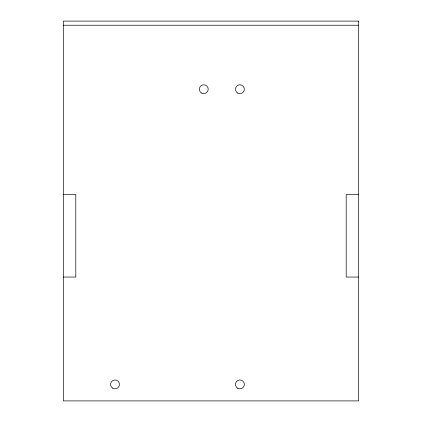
<?xml version="1.0" encoding="UTF-8"?>
<svg xmlns="http://www.w3.org/2000/svg" width="422" height="422" viewBox="0 0 422 422"><rect width="100%" height="100%" fill="white"/><g stroke="black" fill="none" stroke-linecap="round" stroke-linejoin="round"><path stroke-width="0.63" d="M63.416 25.23L358.584 25.23M63.416 194.489L75.802 194.489L75.802 277.054L63.416 277.054M358.584 194.489L346.198 194.489L346.198 277.054L358.584 277.054M358.584 21.1L63.416 21.1L63.416 400.9L358.584 400.9L358.584 21.1M201.558 93.062A4.436 4.436 0 0 0 208.215 89.216A4.436 4.436 0 0 0 201.558 85.371A4.436 4.436 0 0 0 201.558 93.062M237.681 93.062A4.436 4.436 0 0 0 244.338 89.216A4.436 4.436 0 0 0 237.681 85.371A4.436 4.436 0 0 0 237.681 93.062M237.681 388.229A4.436 4.436 0 0 0 244.338 384.389A4.436 4.436 0 0 0 237.681 380.544A4.436 4.436 0 0 0 237.681 388.229M112.801 388.229A4.436 4.436 0 0 0 119.458 384.389A4.436 4.436 0 0 0 112.801 380.544A4.436 4.436 0 0 0 112.801 388.229"/></g></svg>
